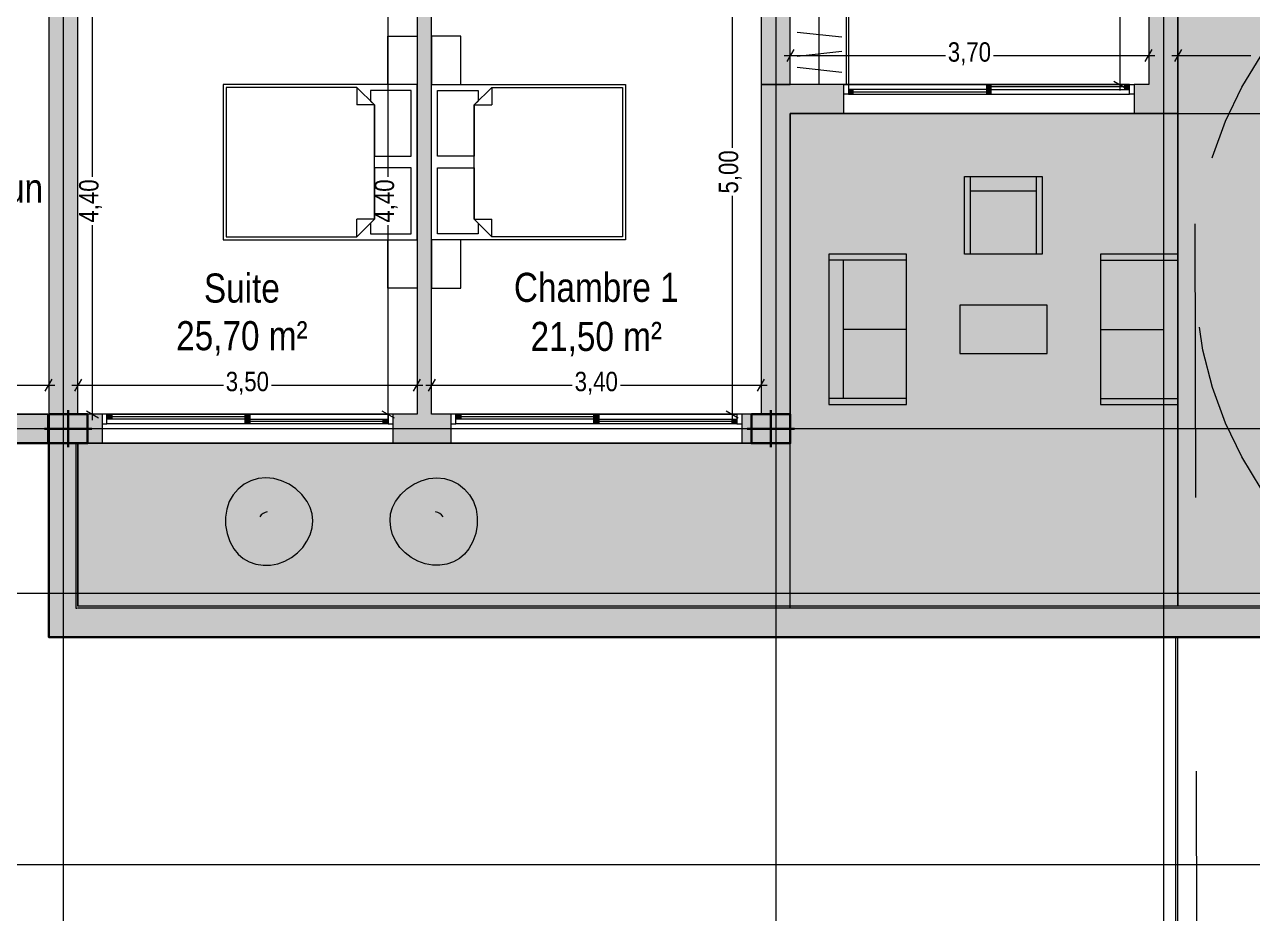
# Model space of a CAD drawing. Header units: centimetres. Extents: x -4381 to 5639, y -3920 to 4826.
# Drawn here: x 69.73 to 82.4, y 61.74 to 70.91 of the extents above; entities that cross this region are included whole.
import ezdxf

# ---------------------------------------------------------------- set-up
doc = ezdxf.new("R2010")
doc.units = ezdxf.units.CM
doc.header["$MEASUREMENT"] = 0
doc.set_wipeout_variables(frame=1)
for name, pattern in [('Dashed', [0.564444, 0.282222, -0.282222]), ('Hidden Line', [0.391222, 0.282222, -0.109]), ('Tirets', [0.458611, 0.282222, -0.176389]), ('Wipeout_Contour', [100, 0, -100])]:
    doc.linetypes.add(name, pattern=pattern)
for name, color, linetype, lineweight in [('00- Texts and Fills_Pen_No__1', 7, 'Continuous', 5), ('01- MOBILIER_Pen_No__1', 7, 'Continuous', 5), ('01- MOBILIER_Pen_No__7', 7, 'Continuous', 5), ('0_Pen_No__1', 7, 'Continuous', 5), ('Cotations_Pen_No__2', 8, 'Continuous', 5), ('Dalle Console ha', 84, 'Continuous', 30), ('Dalles_Pen_No__1', 7, 'Continuous', 5), ('FILES_Pen_No__2', 8, 'Continuous', 5), ('Poteaux Hafsa', 4, 'Continuous', 30), ('Structural - Bearing_Pen_No__1', 7, 'Continuous', 5)]:
    doc.layers.add(name, color=color, linetype=linetype, lineweight=lineweight)
for name, color, linetype, lineweight, true_color in [('Dalles_Pen_No__102', 7, 'Continuous', 5, 0xcccccc), ('Elevator_Pen_No__161', 7, 'Continuous', 5, 0x6a6a6a), ('RECULS_Pen_No__58', 7, 'Continuous', 5, 0xdf0000), ('Structural - Bearing_Pen_No__103', 7, 'Continuous', 5, 0xffcc99)]:
    doc.layers.add(name, color=color, linetype=linetype, lineweight=lineweight, true_color=true_color)
doc.layers.add('Structural - Bearing', color=7, linetype='Continuous')
doc.styles.add('GENERATED_STYLE_2', font='')
doc.styles.get('GENERATED_STYLE_2').set_extended_font_data('Arial Narrow Occidental')

# ---------------------------------------------------------------- blocks, each defined once
blk = doc.blocks.new('P1')
at = {"layer": 'Poteaux Hafsa', "lineweight": 30}
blk.add_hatch(color=256, dxfattribs=at).paths.add_polyline_path([(0, 0.3), (0, 0), (0.4, 0), (0.4, 0.3)])
at = {"layer": 'Poteaux Hafsa', "color": 144, "lineweight": 30}
for p, q in [((0.2, -0.042), (0.2, 0.342)), ((0.444, 0.15), (-0.044, 0.15))]:
    blk.add_line(p, q, dxfattribs=at)
blk.add_lwpolyline([(0, 0.3), (0, 0), (0.4, 0), (0.4, 0.3)], close=True, dxfattribs=at)

msp = doc.modelspace()

# ---------------------------------------------------------------- hatches: boundary and pattern name
at = {"layer": 'Dalles_Pen_No__102', "linetype": 'Continuous', "ltscale": 10}
h = msp.add_hatch(color=256, dxfattribs=at)
h.paths.add_polyline_path([(55.02844, 59.09063), (66.52844, 59.09063), (66.52844, 66.59063), (64.52844, 66.59063), (64.52844, 62.09063), (57.02844, 62.09063), (57.02844, 76.09063), (64.37844, 76.09063), (64.37844, 77.77063), (68.02844, 77.77063), (68.02844, 76.09063), (77.47844, 76.09063), (77.47844, 77.77063), (81.60844, 77.77063), (81.60844, 76.09063), (81.62844, 76.09063), (81.62844, 69.99063), (81.62844, 64.91063), (70.27844, 64.91063), (70.27844, 66.59063), (69.97844, 66.59063), (69.97844, 64.59063), (83.62844, 64.59063), (83.62844, 64.99063), (83.62844, 78.09063), (55.02844, 78.09063)])
h.paths.add_polyline_path([(60.40844, 59.39063), (55.32844, 59.39063), (55.32844, 61.79063), (60.40844, 61.79063)], flags=0)
msp.add_hatch(color=256, dxfattribs=at).paths.add_polyline_path([(70.27844, 64.91063), (77.62844, 64.91063), (81.62844, 64.91063), (81.62844, 64.99063), (81.62844, 69.99063), (77.62844, 69.99063), (77.62844, 66.59063), (70.27844, 66.59063)])
at = {"layer": 'Elevator_Pen_No__161', "linetype": 'Continuous', "ltscale": 10}
msp.add_hatch(color=256, dxfattribs=at).paths.add_polyline_path([(77.35344, 66.61563), (77.60344, 66.61563), (77.60344, 66.86563), (77.35344, 66.86563)])
at = {"layer": 'Structural - Bearing', "linetype": 'Continuous', "lineweight": 0, "ltscale": 10, "true_color": 0x000000}
h = msp.add_hatch(color=18, dxfattribs=at)
h.paths.add_polyline_path([(81.32844, 75.79063), (81.32844, 70.29063), (81.62844, 69.99063), (81.62844, 76.09063), (81.60344, 76.06563), (81.60344, 75.81563), (81.35344, 75.81563)])
h.paths.add_polyline_path([(81.60344, 71.91563), (81.35344, 71.91563), (81.35344, 72.16563), (81.60344, 72.16563)], flags=0)
h = msp.add_hatch(color=18, dxfattribs=at)
h.paths.add_polyline_path([(69.97844, 66.89063), (70.27844, 66.89063), (70.27844, 74.69063), (69.97844, 74.69063)])
h.paths.add_polyline_path([(70.25344, 71.91563), (70.00344, 71.91563), (70.00344, 72.16563), (70.25344, 72.16563)], flags=0)
h = msp.add_hatch(color=18, dxfattribs=at)
h.paths.add_polyline_path([(77.32844, 70.29063), (77.62844, 70.29063), (77.62844, 74.54063), (77.32844, 74.54063)])
h.paths.add_polyline_path([(77.60344, 71.91563), (77.35344, 71.91563), (77.35344, 72.16563), (77.60344, 72.16563)], flags=0)
for points in [[(73.77822, 72.04063), (73.77822, 66.89063), (73.92822, 66.89063), (73.92822, 72.04063)], [(77.32844, 70.29063), (77.62844, 69.99063), (78.17844, 69.99063), (78.17844, 70.19063), (78.17844, 70.29063)], [(77.62844, 66.89063), (77.62844, 69.99063), (77.32844, 70.29063), (77.32844, 66.89063)], [(81.17844, 69.99063), (81.62844, 69.99063), (81.32844, 70.29063), (81.17844, 70.29063), (81.17844, 70.19063)], [(69.97844, 66.59063), (70.27844, 66.59063), (70.25344, 66.61563), (70.00344, 66.61563), (70.00344, 66.86563), (69.97844, 66.89063)], [(73.52844, 66.79063), (73.52844, 66.59063), (74.12844, 66.59063), (74.12844, 66.79063), (74.12844, 66.89063), (73.52844, 66.89063)], [(77.12844, 66.59063), (77.32844, 66.59063), (77.32844, 66.89063), (77.12844, 66.89063), (77.12844, 66.79063)]]:
    msp.add_hatch(color=18, dxfattribs=at).paths.add_polyline_path(points)
h = msp.add_hatch(color=18, dxfattribs=at)
h.paths.add_polyline_path([(77.32844, 66.59063), (77.62844, 66.59063), (77.62844, 66.89063), (77.32844, 66.89063)])
h.paths.add_polyline_path([(77.60344, 66.61563), (77.35344, 66.61563), (77.35344, 66.86563), (77.60344, 66.86563)], flags=0)
at = {"layer": 'Structural - Bearing_Pen_No__103', "linetype": 'Continuous', "ltscale": 10}
for points in [[(78.22844, 70.19063), (78.27844, 70.19063), (78.27844, 70.24063), (78.22844, 70.24063)], [(79.65344, 70.24063), (79.70344, 70.24063), (79.70344, 70.29063), (79.65344, 70.29063)], [(79.70344, 70.24063), (79.65344, 70.24063), (79.65344, 70.19063), (79.70344, 70.19063)], [(81.12844, 70.29063), (81.07844, 70.29063), (81.07844, 70.24063), (81.12844, 70.24063)], [(70.57844, 66.89063), (70.57844, 66.84063), (70.62844, 66.84063), (70.62844, 66.89063)], [(72.05344, 66.84063), (72.05344, 66.89063), (72.00344, 66.89063), (72.00344, 66.84063)], [(72.00344, 66.84063), (72.00344, 66.79063), (72.05344, 66.79063), (72.05344, 66.84063)], [(73.47844, 66.79063), (73.47844, 66.84063), (73.42844, 66.84063), (73.42844, 66.79063)], [(74.17844, 66.89063), (74.17844, 66.84063), (74.22844, 66.84063), (74.22844, 66.89063)], [(75.65344, 66.84063), (75.65344, 66.89063), (75.60344, 66.89063), (75.60344, 66.84063)], [(75.60344, 66.84063), (75.60344, 66.79063), (75.65344, 66.79063), (75.65344, 66.84063)], [(77.07844, 66.79063), (77.07844, 66.84063), (77.02844, 66.84063), (77.02844, 66.79063)]]:
    msp.add_hatch(color=256, dxfattribs=at).paths.add_polyline_path(points)

# ---------------------------------------------------------------- linework, layer by layer
at = {"layer": '01- MOBILIER_Pen_No__1', "linetype": 'Continuous', "ltscale": 10}
for p, q in [((77.92844, 70.29063), (77.92844, 74.54063)), ((78.20844, 70.29063), (78.20844, 74.54063)), ((77.69995, 70.83178), (78.16032, 70.78164)), ((73.47822, 70.29063), (73.47822, 70.79063)), ((73.47822, 70.79063), (73.77822, 70.79063)), ((73.77822, 70.79063), (73.77822, 70.29063)), ((74.22822, 70.79063), (73.92822, 70.79063)), ((73.92822, 70.79063), (73.92822, 70.29063)), ((74.22822, 70.29063), (74.22822, 70.79063)), ((77.69995, 70.58445), (78.16032, 70.63459)), ((77.69995, 70.46907), (78.16032, 70.41893)), ((71.77822, 70.29063), (71.77822, 68.69063)), ((73.77822, 70.29063), (71.77822, 70.29063)), ((73.15822, 70.26063), (71.80822, 70.26063)), ((71.80822, 70.26063), (71.80822, 69.49063)), ((73.33822, 70.08063), (73.15822, 70.26063)), ((73.15822, 70.26063), (73.15822, 70.08063)), ((73.71822, 70.23063), (73.29822, 70.23063)), ((73.29822, 70.23063), (73.29822, 70.12063)), ((73.77822, 70.29063), (73.47822, 70.29063)), ((73.71822, 69.55063), (73.71822, 70.23063)), ((73.77822, 68.69063), (73.77822, 70.29063)), ((73.92822, 68.69063), (73.92822, 70.29063)), ((73.92822, 70.29063), (75.92822, 70.29063)), ((73.92822, 70.29063), (74.22822, 70.29063)), ((73.98822, 70.23063), (74.40822, 70.23063)), ((73.98822, 69.55063), (73.98822, 70.23063)), ((74.36822, 70.08063), (74.54822, 70.26063)), ((74.40822, 70.23063), (74.40822, 70.12063)), ((74.54822, 70.26063), (75.89822, 70.26063)), ((74.54822, 70.26063), (74.54822, 70.08063)), ((75.89822, 70.26063), (75.89822, 69.49063)), ((75.92822, 70.29063), (75.92822, 68.69063)), ((73.33822, 70.08063), (73.15822, 70.08063)), ((73.29822, 70.12063), (73.33822, 70.08063)), ((73.33822, 70.08063), (73.33822, 69.55063)), ((73.33822, 69.49063), (73.33822, 70.08063)), ((74.40822, 70.12063), (74.36822, 70.08063)), ((74.36822, 70.08063), (74.36822, 69.55063)), ((74.36822, 69.49063), (74.36822, 70.08063)), ((74.36822, 70.08063), (74.54822, 70.08063)), ((71.80822, 69.49063), (71.80822, 68.72063)), ((73.33822, 69.55063), (73.71822, 69.55063)), ((73.33822, 68.90063), (73.33822, 69.49063)), ((73.71822, 69.43063), (73.33822, 69.43063)), ((73.33822, 69.43063), (73.33822, 68.90063)), ((73.71822, 68.75063), (73.71822, 69.43063)), ((74.36822, 69.55063), (73.98822, 69.55063)), ((73.98822, 69.43063), (74.36822, 69.43063)), ((73.98822, 68.75063), (73.98822, 69.43063)), ((74.36822, 68.90063), (74.36822, 69.49063)), ((74.36822, 69.43063), (74.36822, 68.90063)), ((75.89822, 69.49063), (75.89822, 68.72063)), ((79.42844, 69.34063), (80.22844, 69.34063)), ((79.42844, 68.54063), (79.42844, 69.34063)), ((79.48844, 68.54063), (79.48844, 69.34063)), ((80.16844, 68.54063), (80.16844, 69.34063)), ((80.22844, 69.34063), (80.22844, 68.54063)), ((80.16844, 69.19063), (79.48844, 69.19063)), ((73.15822, 68.72063), (73.33822, 68.90063)), ((73.15822, 68.72063), (73.15822, 68.90063)), ((73.33822, 68.90063), (73.15822, 68.90063)), ((73.33822, 68.90063), (73.29822, 68.86063)), ((73.29822, 68.86063), (73.29822, 68.75063)), ((74.36822, 68.90063), (74.40822, 68.86063)), ((74.54822, 68.72063), (74.36822, 68.90063)), ((74.36822, 68.90063), (74.54822, 68.90063)), ((74.40822, 68.86063), (74.40822, 68.75063)), ((74.54822, 68.72063), (74.54822, 68.90063)), ((71.77822, 68.69063), (73.77822, 68.69063)), ((71.80822, 68.72063), (73.15822, 68.72063)), ((73.29822, 68.75063), (73.71822, 68.75063)), ((73.47822, 68.19063), (73.47822, 68.69063)), ((73.47822, 68.69063), (73.77822, 68.69063)), ((73.77822, 68.69063), (73.77822, 68.19063)), ((75.92822, 68.69063), (73.92822, 68.69063)), ((74.22822, 68.69063), (73.92822, 68.69063)), ((73.92822, 68.69063), (73.92822, 68.19063)), ((74.40822, 68.75063), (73.98822, 68.75063)), ((74.22822, 68.19063), (74.22822, 68.69063)), ((75.89822, 68.72063), (74.54822, 68.72063)), ((78.82844, 68.54063), (78.02844, 68.54063)), ((78.02844, 68.54063), (78.02844, 66.99063)), ((78.82844, 68.48063), (78.02844, 68.48063)), ((78.17844, 67.05063), (78.17844, 68.48063)), ((78.82844, 66.99063), (78.82844, 68.54063)), ((80.22844, 68.54063), (79.42844, 68.54063)), ((80.82844, 68.54063), (80.82844, 66.99063)), ((81.62844, 68.54063), (80.82844, 68.54063)), ((80.82844, 68.48063), (81.62844, 68.48063)), ((81.47844, 68.48063), (81.47844, 67.05063)), ((81.62844, 66.99063), (81.62844, 68.54063)), ((73.77822, 68.19063), (73.47822, 68.19063)), ((73.92822, 68.19063), (74.22822, 68.19063)), ((80.27844, 68.01563), (79.37844, 68.01563)), ((79.37844, 68.01563), (79.37844, 67.51563)), ((80.27844, 67.51563), (80.27844, 68.01563)), ((78.82844, 67.76563), (78.17844, 67.76563)), ((80.82844, 67.76563), (81.47844, 67.76563)), ((79.37844, 67.51563), (80.27844, 67.51563)), ((78.82844, 67.05063), (78.02844, 67.05063)), ((80.82844, 67.05063), (81.62844, 67.05063)), ((78.02844, 66.99063), (78.82844, 66.99063)), ((80.82844, 66.99063), (81.62844, 66.99063)), ((71.99358, 66.16725), (71.93213, 66.11838)), ((72.0633, 66.20334), (71.99358, 66.16725)), ((72.13919, 66.22554), (72.0633, 66.20334)), ((72.21894, 66.23318), (72.13919, 66.22554)), ((72.30013, 66.22604), (72.21894, 66.23318)), ((72.38028, 66.20432), (72.30013, 66.22604)), ((72.45696, 66.16868), (72.38028, 66.20432)), ((72.52784, 66.12022), (72.45696, 66.16868)), ((73.67324, 66.12022), (73.74413, 66.16868)), ((73.74413, 66.16868), (73.82081, 66.20432)), ((73.82081, 66.20432), (73.90096, 66.22604)), ((73.90096, 66.22604), (73.98214, 66.23318)), ((73.98214, 66.23318), (74.06189, 66.22554)), ((74.06189, 66.22554), (74.13778, 66.20334)), ((74.13778, 66.20334), (74.20751, 66.16725)), ((74.20751, 66.16725), (74.26895, 66.11838)), ((71.88083, 66.0582), (71.84124, 65.98856)), ((71.93213, 66.11838), (71.88083, 66.0582)), ((72.59077, 66.0604), (72.52784, 66.12022)), ((72.64384, 65.99103), (72.59077, 66.0604)), ((73.55724, 65.99103), (73.61031, 66.0604)), ((73.61031, 66.0604), (73.67324, 66.12022)), ((74.26895, 66.11838), (74.32025, 66.0582)), ((74.32025, 66.0582), (74.35984, 65.98856)), ((71.81456, 65.91155), (71.8016, 65.82953)), ((71.84124, 65.98856), (71.81456, 65.91155)), ((72.67573, 65.92922), (72.64384, 65.99103)), ((72.69518, 65.86186), (72.67573, 65.92922)), ((73.50591, 65.86186), (73.52535, 65.92922)), ((73.52535, 65.92922), (73.55724, 65.99103)), ((74.35984, 65.98856), (74.38652, 65.91155)), ((74.38652, 65.91155), (74.39948, 65.82953)), ((71.8016, 65.82953), (71.80276, 65.74498)), ((72.69476, 65.71875), (72.70158, 65.79098)), ((72.70158, 65.79098), (72.69518, 65.86186)), ((73.4995, 65.79098), (73.50591, 65.86186)), ((73.50632, 65.71875), (73.4995, 65.79098)), ((74.39948, 65.82953), (74.39832, 65.74498)), ((71.80276, 65.74498), (71.818, 65.66047)), ((71.818, 65.66047), (71.84685, 65.57858)), ((72.64265, 65.57898), (72.67491, 65.64736)), ((72.67491, 65.64736), (72.69476, 65.71875)), ((73.52617, 65.64736), (73.50632, 65.71875)), ((73.55844, 65.57898), (73.52617, 65.64736)), ((74.38309, 65.66047), (74.35423, 65.57858)), ((74.39832, 65.74498), (74.38309, 65.66047)), ((71.84685, 65.57858), (71.88844, 65.50178)), ((71.88844, 65.50178), (71.93181, 65.4474)), ((72.54512, 65.45941), (72.59894, 65.51569)), ((72.59894, 65.51569), (72.64265, 65.57898)), ((73.60214, 65.51569), (73.55844, 65.57898)), ((73.65596, 65.45941), (73.60214, 65.51569)), ((74.31264, 65.50178), (74.26928, 65.4474)), ((74.35423, 65.57858), (74.31264, 65.50178)), ((71.93181, 65.4474), (71.98533, 65.40211)), ((71.98533, 65.40211), (72.04739, 65.36728)), ((72.34058, 65.34836), (72.41395, 65.37445)), ((72.41395, 65.37445), (72.48283, 65.41185)), ((72.48283, 65.41185), (72.54512, 65.45941)), ((73.71826, 65.41185), (73.65596, 65.45941)), ((73.78713, 65.37445), (73.71826, 65.41185)), ((73.8605, 65.34836), (73.78713, 65.37445)), ((74.21575, 65.40211), (74.1537, 65.36728)), ((74.26928, 65.4474), (74.21575, 65.40211)), ((72.04739, 65.36728), (72.11609, 65.34396)), ((72.11609, 65.34396), (72.18935, 65.33288)), ((72.18935, 65.33288), (72.26495, 65.33436)), ((72.26495, 65.33436), (72.34058, 65.34836)), ((73.93614, 65.33436), (73.8605, 65.34836)), ((74.01173, 65.33288), (73.93614, 65.33436)), ((74.08499, 65.34396), (74.01173, 65.33288)), ((74.1537, 65.36728), (74.08499, 65.34396))]:
    msp.add_line(p, q, dxfattribs=at)
for centre, start, end in [((72.26266, 65.75178), 102.929947, 142.929947), ((73.93842, 65.75178), 37.070053, 77.070053)]:
    msp.add_arc(centre, 0.135, start, end, dxfattribs=at)
at = {"layer": '01- MOBILIER_Pen_No__7', "linetype": 'Continuous', "ltscale": 10, "flags": 128}
msp.add_lwpolyline([(78.22844, 70.29063), (77.62844, 70.29063), (77.62844, 74.54063), (78.22844, 74.54063)], close=True, dxfattribs=at)
at = {"layer": '0_Pen_No__1', "linetype": 'Continuous', "ltscale": 10}
for p, q in [((78.17844, 70.29063), (78.17844, 70.19063)), ((78.17844, 70.19063), (78.17844, 69.99063)), ((81.17844, 70.29063), (81.17844, 70.19063)), ((81.17844, 70.19063), (81.17844, 69.99063)), ((70.52844, 66.89063), (70.52844, 66.79063)), ((70.52844, 66.79063), (70.52844, 66.59063)), ((73.52844, 66.89063), (73.52844, 66.79063)), ((73.52844, 66.79063), (73.52844, 66.59063)), ((74.12844, 66.89063), (74.12844, 66.79063)), ((74.12844, 66.79063), (74.12844, 66.59063)), ((77.12844, 66.89063), (77.12844, 66.79063)), ((77.12844, 66.79063), (77.12844, 66.59063))]:
    msp.add_line(p, q, dxfattribs=at)
at = {"layer": 'Cotations_Pen_No__2', "linetype": 'Continuous', "ltscale": 10}
for p, q in [((81.02844, 72.79175), (81.02844, 70.29063)), ((77.02844, 71.89063), (77.02844, 69.6395)), ((70.42844, 69.3395), (70.42844, 71.29063)), ((73.47822, 71.29063), (73.47822, 69.3395)), ((77.56732, 70.5898), (77.62844, 70.5898)), ((77.66453, 70.6523), (77.59236, 70.5273)), ((77.62844, 70.5898), (79.22957, 70.5898)), ((79.72732, 70.5898), (81.32844, 70.5898)), ((81.29236, 70.5273), (81.36453, 70.6523)), ((81.32844, 70.5898), (81.38957, 70.5898)), ((81.56732, 70.5898), (81.62844, 70.5898)), ((81.66453, 70.6523), (81.59236, 70.5273)), ((81.62844, 70.5898), (82.37957, 70.5898)), ((80.96594, 70.32671), (81.09094, 70.25454)), ((81.02844, 70.29063), (81.02844, 70.2295)), ((77.02844, 69.14175), (77.02844, 66.89063)), ((70.42844, 66.89063), (70.42844, 68.84175)), ((73.47822, 68.84175), (73.47822, 66.89063)), ((67.42732, 67.19063), (69.97844, 67.19063)), ((69.94236, 67.12813), (70.01453, 67.25313)), ((69.97844, 67.19063), (70.03957, 67.19063)), ((70.21732, 67.19063), (70.27844, 67.19063)), ((70.31453, 67.25313), (70.24236, 67.12813)), ((70.27844, 67.19063), (71.77946, 67.19063)), ((72.27721, 67.19063), (73.77822, 67.19063)), ((73.74214, 67.12813), (73.81431, 67.25313)), ((73.77822, 67.19063), (73.83935, 67.19063)), ((73.8671, 67.19063), (73.92822, 67.19063)), ((73.96431, 67.25313), (73.89214, 67.12813)), ((73.92822, 67.19063), (75.37946, 67.19063)), ((75.87721, 67.19063), (77.32844, 67.19063)), ((77.29236, 67.12813), (77.36453, 67.25313)), ((77.32844, 67.19063), (77.38957, 67.19063)), ((70.36594, 66.92671), (70.49094, 66.85454)), ((73.41572, 66.92671), (73.54072, 66.85454)), ((76.96594, 66.92671), (77.09094, 66.85454)), ((70.42844, 66.8295), (70.42844, 66.89063)), ((73.47822, 66.89063), (73.47822, 66.8295)), ((77.02844, 66.89063), (77.02844, 66.8295))]:
    msp.add_line(p, q, dxfattribs=at)
at = {"layer": 'Dalles_Pen_No__1', "linetype": 'Continuous', "ltscale": 10, "flags": 128}
msp.add_lwpolyline([(68.02844, 76.09063), (77.47844, 76.09063), (77.47844, 77.77063), (81.60844, 77.77063), (81.60844, 76.09063), (81.62844, 76.09063), (81.62844, 69.99063), (81.62844, 64.91063), (70.27844, 64.91063), (70.27844, 66.59063), (69.97844, 66.59063), (69.97844, 64.59063), (83.62844, 64.59063), (83.62844, 64.99063), (83.62844, 78.09063), (55.02844, 78.09063)], dxfattribs=at)
msp.add_lwpolyline([(68.02844, 76.09063), (77.47844, 76.09063), (77.47844, 77.77063), (81.60844, 77.77063), (81.60844, 76.09063), (81.62844, 76.09063), (81.62844, 69.99063), (81.62844, 64.91063), (70.27844, 64.91063), (70.27844, 66.59063), (69.97844, 66.59063), (69.97844, 64.59063), (83.62844, 64.59063), (83.62844, 64.99063), (83.62844, 78.09063), (55.02844, 78.09063)], dxfattribs=at)
for points in [[(57.02844, 62.09063), (64.52844, 62.09063), (64.52844, 66.59063), (66.52844, 66.59063), (66.52844, 66.89063), (66.5362, 66.89063), (69.971, 66.89063), (69.97844, 66.89063), (69.97844, 66.59063), (77.62844, 66.59063), (77.62844, 69.99063), (81.62844, 69.99063), (81.62844, 76.09063), (67.02844, 76.09063), (67.02844, 71.89063), (64.52844, 71.89063), (64.52844, 76.09063), (57.02844, 76.09063)], [(57.02844, 62.09063), (64.52844, 62.09063), (64.52844, 66.59063), (66.52844, 66.59063), (66.52844, 66.89063), (66.5362, 66.89063), (69.971, 66.89063), (69.97844, 66.89063), (69.97844, 66.59063), (77.62844, 66.59063), (77.62844, 69.99063), (81.62844, 69.99063), (81.62844, 76.09063), (67.02844, 76.09063), (67.02844, 71.89063), (64.52844, 71.89063), (64.52844, 76.09063), (57.02844, 76.09063)], [(70.27844, 64.91063), (77.62844, 64.91063), (81.62844, 64.91063), (81.62844, 64.99063), (81.62844, 69.99063), (77.62844, 69.99063), (77.62844, 66.59063), (70.27844, 66.59063)]]:
    msp.add_lwpolyline(points, close=True, dxfattribs=at)
at = {"layer": 'FILES_Pen_No__2', "linetype": 'Continuous', "ltscale": 10}
for p, q in [((83.43146, 66.74063), (48.89146, 66.74063)), ((83.43146, 62.24063), (48.89146, 62.24063))]:
    msp.add_line(p, q, dxfattribs=at)
at = {"layer": 'Structural - Bearing_Pen_No__1', "linetype": 'Continuous', "ltscale": 10}
for p, q in [((78.17844, 70.29063), (81.17844, 70.29063)), ((78.17844, 70.29063), (78.22844, 70.29063)), ((78.17844, 70.29063), (78.17844, 70.19063)), ((78.22844, 70.19063), (78.17844, 70.19063)), ((78.22844, 70.29063), (78.22844, 70.19063)), ((79.65344, 70.29063), (78.22844, 70.29063)), ((78.27844, 70.24063), (78.22844, 70.24063)), ((78.22844, 70.24063), (78.22844, 70.19063)), ((78.22844, 70.19063), (78.27844, 70.19063)), ((78.27844, 70.19063), (78.27844, 70.24063)), ((79.65344, 70.24063), (78.27844, 70.24063)), ((78.27844, 70.21563), (79.65344, 70.21563)), ((78.27844, 70.19063), (79.65344, 70.19063)), ((78.27844, 70.19063), (79.65344, 70.19063)), ((79.70344, 70.29063), (79.65344, 70.29063)), ((79.65344, 70.29063), (79.65344, 70.24063)), ((79.65344, 70.24063), (79.70344, 70.24063)), ((79.70344, 70.24063), (79.65344, 70.24063)), ((79.65344, 70.24063), (79.65344, 70.19063)), ((79.65344, 70.19063), (79.70344, 70.19063)), ((81.07844, 70.29063), (79.70344, 70.29063)), ((79.70344, 70.24063), (79.70344, 70.29063)), ((81.07844, 70.29063), (79.70344, 70.29063)), ((81.07844, 70.26563), (79.70344, 70.26563)), ((79.70344, 70.24063), (81.07844, 70.24063)), ((79.70344, 70.19063), (79.70344, 70.24063)), ((79.70344, 70.19063), (81.12844, 70.19063)), ((81.12844, 70.29063), (81.07844, 70.29063)), ((81.07844, 70.29063), (81.07844, 70.24063)), ((81.07844, 70.24063), (81.12844, 70.24063)), ((81.12844, 70.19063), (81.12844, 70.29063)), ((81.12844, 70.29063), (81.17844, 70.29063)), ((81.12844, 70.24063), (81.12844, 70.29063)), ((81.17844, 70.19063), (81.12844, 70.19063)), ((81.17844, 70.29063), (81.17844, 70.19063)), ((78.17844, 69.99063), (81.17844, 69.99063)), ((73.52844, 66.89063), (70.52844, 66.89063)), ((70.57844, 66.89063), (70.52844, 66.89063)), ((70.52844, 66.89063), (70.52844, 66.79063)), ((70.52844, 66.79063), (70.57844, 66.79063)), ((70.57844, 66.79063), (70.57844, 66.89063)), ((70.57844, 66.89063), (70.62844, 66.89063)), ((70.57844, 66.84063), (70.57844, 66.89063)), ((70.62844, 66.84063), (70.57844, 66.84063)), ((72.00344, 66.79063), (70.57844, 66.79063)), ((70.62844, 66.89063), (72.00344, 66.89063)), ((70.62844, 66.89063), (70.62844, 66.84063)), ((70.62844, 66.89063), (72.00344, 66.89063)), ((70.62844, 66.86563), (72.00344, 66.86563)), ((72.00344, 66.84063), (70.62844, 66.84063)), ((72.00344, 66.84063), (72.00344, 66.89063)), ((72.00344, 66.89063), (72.05344, 66.89063)), ((72.05344, 66.84063), (72.00344, 66.84063)), ((72.00344, 66.84063), (72.05344, 66.84063)), ((72.00344, 66.79063), (72.00344, 66.84063)), ((72.05344, 66.79063), (72.00344, 66.79063)), ((72.05344, 66.89063), (72.05344, 66.84063)), ((72.05344, 66.89063), (73.47844, 66.89063)), ((72.05344, 66.84063), (72.05344, 66.79063)), ((72.05344, 66.84063), (73.42844, 66.84063)), ((73.42844, 66.81563), (72.05344, 66.81563)), ((73.42844, 66.79063), (72.05344, 66.79063)), ((73.42844, 66.79063), (72.05344, 66.79063)), ((73.42844, 66.79063), (73.42844, 66.84063)), ((73.42844, 66.84063), (73.47844, 66.84063)), ((73.47844, 66.79063), (73.42844, 66.79063)), ((73.52844, 66.89063), (73.47844, 66.89063)), ((73.47844, 66.89063), (73.47844, 66.79063)), ((73.47844, 66.84063), (73.47844, 66.79063)), ((73.47844, 66.79063), (73.52844, 66.79063)), ((73.52844, 66.89063), (73.52844, 66.79063)), ((77.12844, 66.89063), (74.12844, 66.89063)), ((74.17844, 66.89063), (74.12844, 66.89063)), ((74.12844, 66.89063), (74.12844, 66.79063)), ((74.12844, 66.79063), (74.17844, 66.79063)), ((74.17844, 66.79063), (74.17844, 66.89063)), ((74.17844, 66.89063), (74.22844, 66.89063)), ((74.17844, 66.84063), (74.17844, 66.89063)), ((74.22844, 66.84063), (74.17844, 66.84063)), ((75.60344, 66.79063), (74.17844, 66.79063)), ((74.22844, 66.89063), (75.60344, 66.89063)), ((74.22844, 66.89063), (74.22844, 66.84063)), ((74.22844, 66.89063), (75.60344, 66.89063)), ((74.22844, 66.86563), (75.60344, 66.86563)), ((75.60344, 66.84063), (74.22844, 66.84063)), ((75.60344, 66.84063), (75.60344, 66.89063)), ((75.60344, 66.89063), (75.65344, 66.89063)), ((75.65344, 66.84063), (75.60344, 66.84063)), ((75.60344, 66.84063), (75.65344, 66.84063)), ((75.60344, 66.79063), (75.60344, 66.84063)), ((75.65344, 66.79063), (75.60344, 66.79063)), ((75.65344, 66.89063), (75.65344, 66.84063)), ((75.65344, 66.89063), (77.07844, 66.89063)), ((75.65344, 66.84063), (75.65344, 66.79063)), ((75.65344, 66.84063), (77.02844, 66.84063)), ((77.02844, 66.81563), (75.65344, 66.81563)), ((77.02844, 66.79063), (75.65344, 66.79063)), ((77.02844, 66.79063), (75.65344, 66.79063)), ((77.02844, 66.79063), (77.02844, 66.84063)), ((77.02844, 66.84063), (77.07844, 66.84063)), ((77.07844, 66.79063), (77.02844, 66.79063)), ((77.12844, 66.89063), (77.07844, 66.89063)), ((77.07844, 66.89063), (77.07844, 66.79063)), ((77.07844, 66.84063), (77.07844, 66.79063)), ((77.07844, 66.79063), (77.12844, 66.79063)), ((77.12844, 66.89063), (77.12844, 66.79063)), ((73.52844, 66.59063), (70.52844, 66.59063)), ((77.12844, 66.59063), (74.12844, 66.59063))]:
    msp.add_line(p, q, dxfattribs=at)
at = {"layer": 'Structural - Bearing_Pen_No__1', "linetype": 'Continuous', "ltscale": 10, "flags": 128}
for points in [[(81.62844, 69.99063), (81.62844, 76.09063)], [(81.32844, 75.79063), (81.32844, 70.29063)], [(69.97844, 74.69063), (69.97844, 66.89063)], [(70.27844, 66.89063), (70.27844, 74.69063)], [(77.32844, 74.54063), (77.32844, 70.29063)], [(77.62844, 70.29063), (77.62844, 74.54063)], [(73.77822, 71.89063), (73.77822, 66.89063)], [(73.92822, 66.89063), (73.92822, 71.89063)], [(78.17844, 70.29063), (77.32844, 70.29063)], [(77.32844, 70.29063), (77.32844, 66.89063)], [(77.32844, 70.29063), (77.62844, 70.29063)], [(81.32844, 70.29063), (81.17844, 70.29063)], [(77.62844, 69.99063), (78.17844, 69.99063)], [(77.62844, 66.59063), (77.62844, 69.99063)], [(81.17844, 69.99063), (81.62844, 69.99063)], [(69.96844, 66.89063), (69.52844, 66.89063)], [(70.52844, 66.89063), (70.27844, 66.89063)], [(73.77822, 66.89063), (73.52844, 66.89063)], [(74.12844, 66.89063), (73.92822, 66.89063)], [(77.32844, 66.89063), (77.12844, 66.89063)], [(73.52844, 66.59063), (74.12844, 66.59063)], [(77.12844, 66.59063), (77.32844, 66.59063)], [(77.32844, 66.59063), (77.62844, 66.59063)]]:
    msp.add_lwpolyline(points, dxfattribs=at)

# ---------------------------------------------------------------- block references
at = {"layer": 'Poteaux Hafsa'}
msp.add_blockref('P1', (77.22844, 66.59063), dxfattribs=at)

# ---------------------------------------------------------------- texts
at = {"layer": '00- Texts and Fills_Pen_No__1', "linetype": 'Continuous', "char_height": 0.3, "attachment_point": 5, "rotation": 0, "style": 'GENERATED_STYLE_2'}
for s, insert, width, line_spacing_factor in [('\\A1;{\\fArial Narrow Occidental|b0|i0|c0|p34;Coin commun\\P\\fArial Narrow Occidental|b0|i0|c0|p34;16,25 m²}', (68.85966, 69.02339), 2.0117703, 0.683514), ('\\A1;{\\fArial Narrow Occidental|b0|i0|c0|p34;Suite \\P\\fArial Narrow Occidental|b0|i0|c0|p34;25,70 m²}', (71.97084, 67.91807), 2.3704292, 0.982423), ('\\A1;{\\fArial Narrow Occidental|b0|i0|c0|p34;Chambre 1\\P\\fArial Narrow Occidental|b0|i0|c0|p34;21,50 m²}', (75.62757, 67.91807), 2.3704292, 1.011143)]:
    msp.add_mtext(s, dxfattribs=dict(at, insert=insert, width=width, line_spacing_factor=line_spacing_factor))
at = {"layer": 'Cotations_Pen_No__2', "linetype": 'Continuous', "char_height": 0.2, "attachment_point": 7, "style": 'GENERATED_STYLE_2'}
for s, insert in [('\\A1;{\\fArial Narrow Occidental|b0|i0|c0|p34;3,70}', (79.25444, 70.4898)), ('\\A1;{\\fArial Narrow Occidental|b0|i0|c0|p34;3,50}', (71.80433, 67.09063)), ('\\A1;{\\fArial Narrow Occidental|b0|i0|c0|p34;3,40}', (75.40433, 67.09063))]:
    msp.add_mtext(s, dxfattribs=dict(at, insert=insert))
at = {"layer": 'Cotations_Pen_No__2', "linetype": 'Continuous', "char_height": 0.2, "attachment_point": 7, "rotation": 90, "style": 'GENERATED_STYLE_2'}
for s, insert in [('\\A1;{\\fArial Narrow Occidental|b0|i0|c0|p34;5,00}', (77.12844, 69.16662)), ('\\A1;{\\fArial Narrow Occidental|b0|i0|c0|p34;4,40}', (70.52844, 68.86662)), ('\\A1;{\\fArial Narrow Occidental|b0|i0|c0|p34;4,40}', (73.57822, 68.86662))]:
    msp.add_mtext(s, dxfattribs=dict(at, insert=insert))

# ---------------------------------------------------------------- next in the draw order: wipeouts: each hides what was drawn before it
at = {"color": 254, "linetype": 'Wipeout_Contour', "lineweight": 0, "ltscale": 384.397252}
msp.add_wipeout([(69.97844, 64.59063), (70.27844, 64.89063), (70.27844, 66.59063), (69.97844, 66.59063)], dxfattribs=at).dxf.layer = 'Structural - Bearing'

# ---------------------------------------------------------------- next in the draw order: hatches: boundary and pattern name
at = {"layer": 'Structural - Bearing', "linetype": 'Continuous', "lineweight": 0, "ltscale": 10, "true_color": 0x000000}
msp.add_hatch(color=18, dxfattribs=at).paths.add_polyline_path([(69.52844, 66.59063), (69.96844, 66.59063), (69.96844, 66.89063), (69.52844, 66.89063), (69.52844, 66.84063)])
at = {"layer": 'Structural - Bearing', "linetype": 'Continuous', "lineweight": 0, "ltscale": 10, "true_color": 0xffffff}
msp.add_hatch(color=7, dxfattribs=at).paths.add_polyline_path([(69.97844, 64.59063), (70.27844, 64.89063), (70.27844, 66.59063), (69.97844, 66.59063)])

# ---------------------------------------------------------------- next in the draw order: linework, layer by layer
at = {"layer": 'Structural - Bearing_Pen_No__1', "linetype": 'Continuous', "ltscale": 10}
msp.add_line((70.27844, 66.59063), (69.97844, 66.59063), dxfattribs=at)
at = {"layer": 'Structural - Bearing_Pen_No__1', "linetype": 'Continuous', "ltscale": 10, "flags": 128}
for points in [[(69.96844, 66.59063), (69.96844, 66.89063)], [(69.97844, 66.89063), (69.97844, 66.59063)], [(69.52844, 66.59063), (69.96844, 66.59063)], [(69.97844, 66.59063), (69.97844, 64.59063)], [(70.27844, 64.89063), (70.27844, 66.59063)]]:
    msp.add_lwpolyline(points, dxfattribs=at)

# ---------------------------------------------------------------- next in the draw order: wipeouts: each hides what was drawn before it
at = {"color": 254, "linetype": 'Wipeout_Contour', "lineweight": 0, "ltscale": 402.475034}
msp.add_wipeout([(83.30844, 64.91063), (70.27844, 64.91063), (70.25844, 64.89063), (83.32844, 64.89063)], dxfattribs=at).dxf.layer = 'Structural - Bearing'

# ---------------------------------------------------------------- next in the draw order: hatches: boundary and pattern name
at = {"layer": 'Structural - Bearing', "linetype": 'Continuous', "lineweight": 0, "ltscale": 10, "true_color": 0xffffff}
msp.add_hatch(color=7, dxfattribs=at).paths.add_polyline_path([(83.30844, 64.91063), (70.27844, 64.91063), (70.25844, 64.89063), (83.32844, 64.89063)])

# ---------------------------------------------------------------- next in the draw order: linework, layer by layer
at = {"layer": 'Structural - Bearing_Pen_No__1', "linetype": 'Continuous', "ltscale": 10, "flags": 128}
for points in [[(70.25844, 64.89063), (83.32844, 64.89063)], [(83.30844, 64.91063), (70.27844, 64.91063)]]:
    msp.add_lwpolyline(points, dxfattribs=at)

# ---------------------------------------------------------------- next in the draw order: wipeouts: each hides what was drawn before it
at = {"color": 254, "linetype": 'Wipeout_Contour', "lineweight": 0, "ltscale": 384.930799}
msp.add_wipeout([(70.25844, 66.59063), (70.25844, 64.89063), (70.27844, 64.91063), (70.27844, 66.59063)], dxfattribs=at).dxf.layer = 'Structural - Bearing'

# ---------------------------------------------------------------- next in the draw order: hatches: boundary and pattern name
at = {"layer": 'Elevator_Pen_No__161', "linetype": 'Continuous', "ltscale": 10}
for points in [[(70.25344, 66.86563), (70.00344, 66.86563), (70.25344, 66.61563)], [(70.00344, 66.61563), (70.25344, 66.61563), (70.00344, 66.86563)]]:
    msp.add_hatch(color=256, dxfattribs=at).paths.add_polyline_path(points)
at = {"layer": 'Structural - Bearing', "linetype": 'Continuous', "lineweight": 0, "ltscale": 10, "true_color": 0x000000}
msp.add_hatch(color=18, dxfattribs=at).paths.add_polyline_path([(69.97844, 66.89063), (70.00344, 66.86563), (70.25344, 66.86563), (70.25344, 66.61563), (70.27844, 66.59063), (70.52844, 66.59063), (70.52844, 66.79063), (70.52844, 66.89063)])
at = {"layer": 'Structural - Bearing', "linetype": 'Continuous', "lineweight": 0, "ltscale": 10, "true_color": 0xffffff}
msp.add_hatch(color=7, dxfattribs=at).paths.add_polyline_path([(70.25844, 66.59063), (70.25844, 64.89063), (70.27844, 64.91063), (70.27844, 66.59063)])

# ---------------------------------------------------------------- next in the draw order: linework, layer by layer
at = {"layer": 'FILES_Pen_No__2', "linetype": 'Continuous', "ltscale": 10}
msp.add_line((83.43146, 65.04063), (48.89146, 65.04063), dxfattribs=at)
at = {"layer": 'Structural - Bearing_Pen_No__1', "linetype": 'Continuous', "ltscale": 10, "flags": 128}
for points in [[(70.25844, 66.59063), (70.25844, 64.89063)], [(70.27844, 66.59063), (70.25844, 66.59063)], [(70.27844, 64.91063), (70.27844, 66.59063)], [(70.27844, 66.59063), (70.52844, 66.59063)]]:
    msp.add_lwpolyline(points, dxfattribs=at)

# ---------------------------------------------------------------- next in the draw order: block references
at = {"layer": 'Poteaux Hafsa'}
msp.add_blockref('P1', (69.97844, 66.59063), dxfattribs=at)

# ---------------------------------------------------------------- next in the draw order: wipeouts: each hides what was drawn before it
at = {"color": 254, "linetype": 'Wipeout_Contour', "lineweight": 0, "ltscale": 402.10621}
msp.add_wipeout([(69.97844, 64.59063), (83.62844, 64.59063), (83.32844, 64.89063), (70.27844, 64.89063)], dxfattribs=at).dxf.layer = 'Structural - Bearing'

# ---------------------------------------------------------------- next in the draw order: hatches: boundary and pattern name
at = {"layer": 'Structural - Bearing', "linetype": 'Continuous', "lineweight": 0, "ltscale": 10, "true_color": 0xffffff}
msp.add_hatch(color=7, dxfattribs=at).paths.add_polyline_path([(69.97844, 64.59063), (83.62844, 64.59063), (83.32844, 64.89063), (70.27844, 64.89063)])

# ---------------------------------------------------------------- next in the draw order: linework, layer by layer
at = {"layer": '0_Pen_No__1', "linetype": 'Hidden Line', "ltscale": 10, "flags": 128}
msp.add_lwpolyline([(77.62844, 69.99063), (83.32844, 69.99063), (83.32844, 64.89063), (77.62844, 64.89063)], close=True, dxfattribs=at)
at = {"layer": '0_Pen_No__1', "linetype": 'Continuous', "ltscale": 10, "flags": 128}
for points in [[(81.60844, 61.19063), (81.60844, 64.59063)], [(81.62844, 61.19063), (81.62844, 64.59063)]]:
    msp.add_lwpolyline(points, dxfattribs=at)
at = {"layer": 'Dalle Console ha', "lineweight": 30}
msp.add_lwpolyline([(55.02844, 78.09063), (83.62844, 78.09063), (83.62844, 64.59063), (69.97844, 64.59063), (69.97844, 66.59063), (66.52844, 66.59063), (66.52844, 59.09063), (55.02844, 59.09063), (55.02844, 78.09063)], dxfattribs=at)
at = {"layer": 'FILES_Pen_No__2', "linetype": 'Continuous', "ltscale": 10}
for p, q in [((70.12844, 77.09063), (70.12844, 55.59063)), ((77.47844, 77.09063), (77.47844, 55.59063)), ((81.47844, 77.09063), (81.47844, 55.59063))]:
    msp.add_line(p, q, dxfattribs=at)
at = {"layer": 'RECULS_Pen_No__58', "linetype": 'Dashed', "ltscale": 10, "flags": 128}
msp.add_lwpolyline([(81.7809, 80.14172), (81.8393, 52.36962), (56.89165, 52.36962), (56.89127, 78.29063), (66.40098, 80.14172)], dxfattribs=at)
at = {"layer": 'RECULS_Pen_No__58', "linetype": 'Tirets', "ltscale": 10}
msp.add_circle((85.8057, 68.35561), 4, dxfattribs=at)
at = {"layer": 'Structural - Bearing_Pen_No__1', "linetype": 'Continuous', "ltscale": 10, "flags": 128}
for points in [[(83.32844, 64.89063), (70.27844, 64.89063)], [(69.97844, 64.59063), (83.62844, 64.59063)]]:
    msp.add_lwpolyline(points, dxfattribs=at)

doc.saveas('drawing.dxf')
